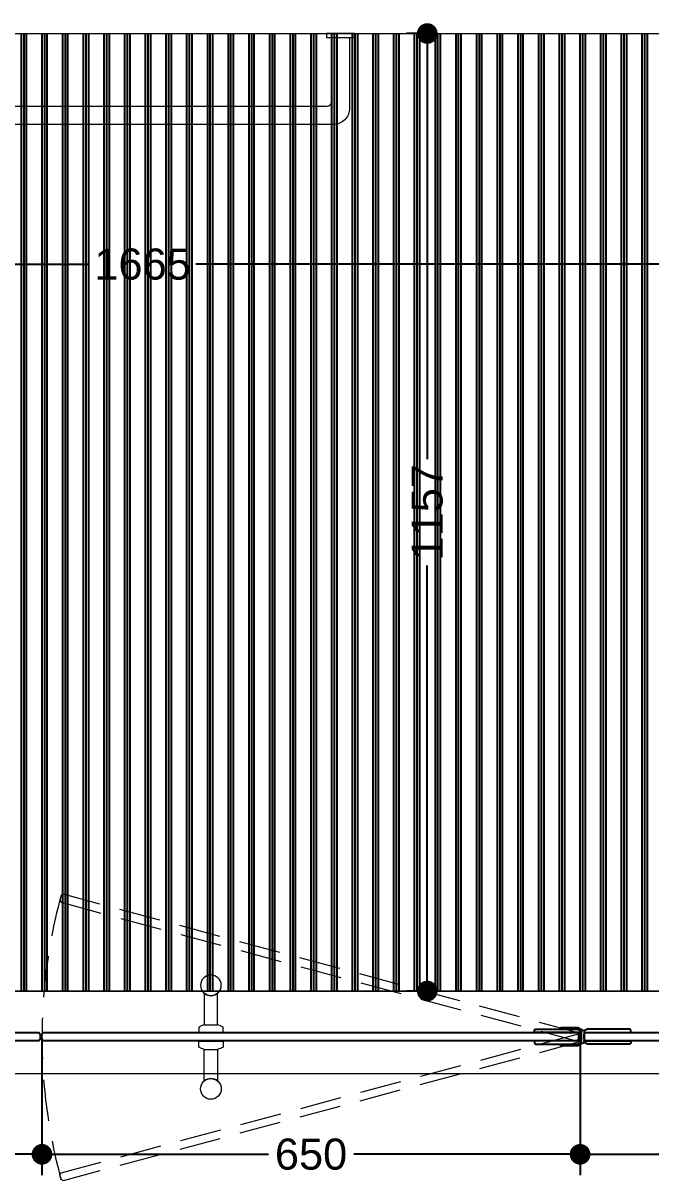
# Model space of a CAD drawing. Header units: inches. Extents: x -12478 to 399182, y -16583 to 525552.
# Drawn here: x 11996 to 12754, y 4838 to 6237 of the extents above; entities that cross this region are included whole.
import ezdxf

# ---------------------------------------------------------------- set-up
doc = ezdxf.new("R2010")
doc.units = ezdxf.units.IN
doc.header["$LTSCALE"] = 1000
doc.header["$MEASUREMENT"] = 0
doc.linetypes.add('HIDDEN', pattern=[0.375, 0.25, -0.125])
doc.linetypes.add('HIDDEN2', pattern=[0.1875, 0.125, -0.0625])
for name, color, linetype in [('8', 8, 'Continuous'), ('P-BATHROOM ACCESSORIES', 7, 'Continuous'), ('P-FLOORING', 9, 'Continuous')]:
    doc.layers.add(name, color=color, linetype=linetype)
for name, color, linetype, lineweight in [('Built-in', 253, 'HIDDEN', 0), ('CQ Marble', 6, 'Continuous', 0), ('Glass Mirror', 4, 'Continuous', 0), ('Sanitary', 253, 'Continuous', 0)]:
    doc.layers.add(name, color=color, linetype=linetype, lineweight=lineweight)
doc.styles.get("Standard").update_dxf_attribs({"font": 'arial.ttf'})
doc.dimstyles.new('chester 25', dxfattribs={"dimscale": 0.25, "dimtxt": 150, "dimasz": 100, "dimexe": 100, "dimexo": 20, "dimgap": 40, "dimtad": 0, "dimdec": 0, "dimzin": 0, "dimdsep": 46, "dimtxsty": 'Standard', "dimblk": 'DOT', "dimcen": 100, "dimclrd": 1, "dimclre": 1, "dimclrt": 3, "dimadec": 0, "dimazin": 0, "dimtfac": 1, "dimtdec": 0, "dimtofl": 0, "dimtmove": 0, "dimatfit": 3, "dimfxl": 1, "dimtolj": 1, "dimtzin": 0, "dimlwd": -1, "dimarcsym": 0})

# ---------------------------------------------------------------- blocks, each defined once
blk = doc.blocks.new('_Dot')
at = {"color": 0, "linetype": 'ByBlock', "lineweight": -2}
blk.add_line((-0.5, 0), (-1, 0), dxfattribs=at)
at = {"color": 0, "linetype": 'ByBlock', "const_width": 0.5}
blk.add_lwpolyline([(-0.25, 0, 1), (0.25, 0, 1)], format="xyb", close=True, dxfattribs=at)
blk = doc.blocks.new('*D236')
at = {"layer": '8', "color": 1, "lineweight": -2, "transparency": 16777216}
for p, q in [((11307.6, 5972.6), (11307.6, 5920.6)), ((12972.6, 5972.6), (12972.6, 5920.6))]:
    blk.add_line(p, q, dxfattribs=at)
at = {"layer": '8', "color": 1, "transparency": 16777216}
for p, q in [((11332.6, 5945.6), (12075.8, 5945.6)), ((12947.6, 5945.6), (12204.5, 5945.6))]:
    blk.add_line(p, q, dxfattribs=at)
at = {"layer": 'Defpoints', "color": 0, "transparency": 16777216}
for p in [(11307.6, 5977.6, 0), (12972.6, 5977.6, 0), (11307.6, 5945.6)]:
    blk.add_point(p, dxfattribs=at)
at = {"layer": '8', "color": 1, "transparency": 16777216, "xscale": 25, "yscale": 25, "zscale": 25, "rotation": 180}
blk.add_blockref('_Dot', (11307.6, 5945.6), dxfattribs=at)
at = {"layer": '8', "color": 1, "transparency": 16777216, "xscale": 25, "yscale": 25, "zscale": 25}
blk.add_blockref('_Dot', (12972.6, 5945.6), dxfattribs=at)
at = {"layer": '8', "color": 3, "transparency": 16777216, "insert": (12140.1, 5945.6), "char_height": 37.5, "attachment_point": 5}
blk.add_mtext('\\A1;1665', dxfattribs=at)
blk = doc.blocks.new('*D237')
at = {"layer": '8', "color": 1, "lineweight": -2, "transparency": 16777216}
for p, q in [((12479, 6224.5), (12459, 6224.5)), ((12479, 5067.3), (12459, 5067.3))]:
    blk.add_line(p, q, dxfattribs=at)
at = {"layer": '8', "color": 1, "transparency": 16777216}
for p, q in [((12484, 6199.5), (12484, 5710.1)), ((12484, 5092.3), (12484, 5581.7))]:
    blk.add_line(p, q, dxfattribs=at)
at = {"layer": 'Defpoints', "color": 0, "transparency": 16777216}
for p in [(12484, 6224.5, 0), (12484, 5067.3, 0), (12484, 5067.3)]:
    blk.add_point(p, dxfattribs=at)
at = {"layer": '8', "color": 1, "transparency": 16777216, "xscale": 25, "yscale": 25, "zscale": 25}
for p, rotation in [((12484, 6224.5), 90), ((12484, 5067.3), 270)]:
    blk.add_blockref('_Dot', p, dxfattribs=dict(at, rotation=rotation))
at = {"layer": '8', "color": 3, "transparency": 16777216, "insert": (12484, 5645.9), "char_height": 37.5, "attachment_point": 5, "rotation": 90}
blk.add_mtext('\\A1;1157', dxfattribs=at)
blk = doc.blocks.new('grab bar')
at = {"layer": 'P-BATHROOM ACCESSORIES', "color": 0, "lineweight": 0}
for p, q in [((483.73, -10218.79), (437.55, -10218.79)), ((435.73, -10229.28), (435.73, -10220.78)), ((435.73, -10223.95), (435.73, -10220.78)), ((437.93, -10229.28), (437.93, -10221.48)), ((437.93, -10223.95), (437.93, -10221.48)), ((483.03, -10220.98), (438.43, -10220.98)), ((438.55, -10220.98), (438.43, -10220.98)), ((483.53, -10229.28), (483.53, -10221.48)), ((485.73, -10229.28), (485.73, -10220.78)), ((437.93, -10229.78), (435.73, -10229.78))]:
    blk.add_line(p, q, dxfattribs=at)
for points in [[(438.53, -10229.28), (435.13, -10229.28), (435.13, -10229.78), (438.53, -10229.78)], [(482.93, -10229.28), (486.33, -10229.28), (486.33, -10229.78), (482.93, -10229.78)]]:
    blk.add_lwpolyline(points, close=True, dxfattribs=at)
for centre, radius, start, end in [((437.73, -10220.78), 2, 95.2294, 180), ((483.75, -10220.77), 1.99, 359.831, 90.408), ((438.43, -10221.48), 0.5, 90, 180), ((446.73, -10204.95), 18, 242.9637, 242.9658), ((483.03, -10221.48), 0.5, 0, 90)]:
    blk.add_arc(centre, radius, start, end, dxfattribs=at)
blk = doc.blocks.new('dorma-Manet dble pull handle 21.247')
at = {"layer": 'Glass Mirror', "color": 0, "lineweight": 0}
blk.add_line((60541, 19193.1), (60541, 19177.1), dxfattribs=at)
blk.add_lwpolyline([(60505.8, 19185.1, 0.169109), (60502.9, 19193.1), (60541, 19193.1, -0.070484), (60543.9, 19199.8), (60550.8, 19199.8), (60550.8, 19170.3), (60543.9, 19170.3, -0.070484), (60541, 19177.1), (60502.9, 19177.1, 0.169109), (60505.8, 19185.1)], format="xyb", dxfattribs=at)
blk.add_circle((60493.3, 19185.1), 12.5, dxfattribs=at)
blk = doc.blocks.new('glass hinge to glass top')
at = {"color": 0}
blk.add_line((1192.3, 47.3), (1192.3, 37.3), dxfattribs=at)
blk.add_line((1192.3, 47.3), (1192.3, 37.3), dxfattribs=at)
for points in [[(1192.3, 49.3), (1192.3, 47.3), (1136.3, 47.3), (1136.3, 50.3, -0.414214), (1137.3, 51.3), (1188.3, 51.3)], [(1196.3, 49.3), (1196.3, 47.3), (1252.3, 47.3), (1252.3, 50.3, 0.414214), (1251.3, 51.3), (1200.2, 51.3)], [(1192.3, 35.3), (1192.3, 37.3), (1136.3, 37.3), (1136.3, 34.3, 0.414214), (1137.3, 33.3), (1188.3, 33.3)], [(1196.3, 35.3), (1196.3, 37.3), (1252.3, 37.3), (1252.3, 34.3, -0.414214), (1251.3, 33.3), (1200.2, 33.3)]]:
    blk.add_lwpolyline(points, format="xyb", close=True, dxfattribs=at)
blk.add_lwpolyline([(1167.1, 51.3, -0.414214), (1169.1, 53.3), (1188.3, 53.3), (1196.3, 49.4), (1196.3, 35.3), (1188.3, 31.3), (1169.1, 31.3, -0.414214), (1167.1, 33.3)], format="xyb", dxfattribs=at)
blk = doc.blocks.new('*D269')
at = {"layer": '8', "color": 1, "lineweight": -2, "transparency": 16777216}
for p, q in [((12018.6, 5010.3), (12018.6, 4845)), ((12668.6, 5007.3), (12668.6, 4845))]:
    blk.add_line(p, q, dxfattribs=at)
at = {"layer": '8', "color": 1, "transparency": 16777216}
for p, q in [((12043.6, 4870), (12292.2, 4870)), ((12643.6, 4870), (12395.1, 4870))]:
    blk.add_line(p, q, dxfattribs=at)
at = {"layer": 'Defpoints', "color": 0, "transparency": 16777216}
for p in [(12018.6, 5015.3, 0), (12668.6, 5012.3, 0), (12018.6, 4870)]:
    blk.add_point(p, dxfattribs=at)
at = {"layer": '8', "color": 1, "transparency": 16777216, "xscale": 25, "yscale": 25, "zscale": 25, "rotation": 180}
blk.add_blockref('_Dot', (12018.6, 4870), dxfattribs=at)
at = {"layer": '8', "color": 1, "transparency": 16777216, "xscale": 25, "yscale": 25, "zscale": 25}
blk.add_blockref('_Dot', (12668.6, 4870), dxfattribs=at)
at = {"layer": '8', "color": 3, "transparency": 16777216, "insert": (12343.6, 4870), "char_height": 37.5, "attachment_point": 5}
blk.add_mtext('\\A1;650', dxfattribs=at)
blk = doc.blocks.new('*D270')
at = {"layer": '8', "color": 1, "lineweight": -2, "transparency": 16777216}
for p, q in [((12668.6, 5007.3), (12668.6, 4845)), ((12972.7, 5007.8), (12972.7, 4845))]:
    blk.add_line(p, q, dxfattribs=at)
at = {"layer": '8', "color": 1, "transparency": 16777216}
for p, q in [((12693.6, 4870), (12769.3, 4870)), ((12947.7, 4870), (12872, 4870))]:
    blk.add_line(p, q, dxfattribs=at)
at = {"layer": 'Defpoints', "color": 0, "transparency": 16777216}
for p in [(12668.6, 5012.3, 0), (12972.7, 5012.8, 0), (12972.7, 4870)]:
    blk.add_point(p, dxfattribs=at)
at = {"layer": '8', "color": 1, "transparency": 16777216, "xscale": 25, "yscale": 25, "zscale": 25, "rotation": 180}
blk.add_blockref('_Dot', (12668.6, 4870), dxfattribs=at)
at = {"layer": '8', "color": 1, "transparency": 16777216, "xscale": 25, "yscale": 25, "zscale": 25}
blk.add_blockref('_Dot', (12972.7, 4870), dxfattribs=at)
at = {"layer": '8', "color": 3, "transparency": 16777216, "insert": (12820.7, 4870), "char_height": 37.5, "attachment_point": 5}
blk.add_mtext('\\A1;304', dxfattribs=at)
blk = doc.blocks.new('*D271')
at = {"layer": '8', "color": 1, "lineweight": -2, "transparency": 16777216}
for p, q in [((11307.6, 5007.3), (11307.6, 4845)), ((12018.6, 5007.3), (12018.6, 4845))]:
    blk.add_line(p, q, dxfattribs=at)
at = {"layer": '8', "color": 1, "transparency": 16777216}
for p, q in [((11332.6, 4870), (11615.5, 4870)), ((11993.6, 4870), (11710.8, 4870))]:
    blk.add_line(p, q, dxfattribs=at)
at = {"layer": 'Defpoints', "color": 0, "transparency": 16777216}
for p in [(11307.6, 5012.3, 0), (12018.6, 5012.3, 0), (11307.6, 4870)]:
    blk.add_point(p, dxfattribs=at)
at = {"layer": '8', "color": 1, "transparency": 16777216, "xscale": 25, "yscale": 25, "zscale": 25, "rotation": 180}
blk.add_blockref('_Dot', (11307.6, 4870), dxfattribs=at)
at = {"layer": '8', "color": 1, "transparency": 16777216, "xscale": 25, "yscale": 25, "zscale": 25}
blk.add_blockref('_Dot', (12018.6, 4870), dxfattribs=at)
at = {"layer": '8', "color": 3, "transparency": 16777216, "insert": (11663.1, 4870), "char_height": 37.5, "attachment_point": 5}
blk.add_mtext('\\A1;711', dxfattribs=at)

msp = doc.modelspace()

# ---------------------------------------------------------------- hatches: boundary and pattern name
at = {"layer": '8'}
h = msp.add_hatch(dxfattribs=at)
h.set_pattern_fill('PLAST', color=8, scale=100, angle=90)
h.paths.add_polyline_path([(11307.6, 6224.5), (12972.6, 6224.5), (12972.6, 5067.3), (11307.6, 5067.3)])

# ---------------------------------------------------------------- linework, layer by layer
at = {"layer": '8', "color": 2, "elevation": 0}
for points in [[(11319.6, 5017.3), (12014.6, 5017.3), (12016.6, 5015.3), (12016.6, 5009.3), (12014.6, 5007.3), (11319.6, 5007.3), (11317.6, 5009.3), (11317.6, 5015.3)], [(12020.6, 5017.3), (12664.6, 5017.3), (12666.6, 5015.3), (12666.6, 5009.3), (12664.6, 5007.3), (12020.6, 5007.3), (12018.6, 5009.3), (12018.6, 5015.3)], [(12675.6, 5017.3), (12961.7, 5017.3), (12963.7, 5015.3), (12963.7, 5009.3), (12961.7, 5007.3), (12675.6, 5007.3), (12673.6, 5009.3), (12673.6, 5015.3)]]:
    msp.add_lwpolyline(points, close=True, dxfattribs=at)
at = {"layer": 'Built-in', "linetype": 'HIDDEN2', "ltscale": 0.4, "elevation": 0}
for points in [[(12668, 5016.5), (12044.2, 5184.3), (12041.7, 5182.9), (12040.2, 5177.1), (12041.6, 5174.6), (12665.4, 5006.8), (12667.9, 5008.2), (12669.4, 5014)], [(12668, 5005.8), (12044.2, 4838), (12041.7, 4839.4), (12040.2, 4845.2), (12041.6, 4847.6), (12665.4, 5015.4), (12667.9, 5014), (12669.4, 5008.2)]]:
    msp.add_lwpolyline(points, close=True, dxfattribs=at)
at = {"layer": 'Built-in', "linetype": 'HIDDEN2', "ltscale": 0.4}
msp.add_arc((12668.6, 5011.1, 0), 650, 164.6776, 195.3224, dxfattribs=at)
at = {"layer": 'CQ Marble', "elevation": 0}
msp.add_lwpolyline([(9722.6, 4947), (9747.6, 4946.9), (9747.6, 6024.4), (11157.6, 6024.5), (11157.6, 4967.3), (11307.6, 4967.3), (11307.6, 6224.5), (12972.6, 6224.5), (12972.6, 4919.6), (13097.7, 4919.6)], dxfattribs=at)
for points in [[(11307.6, 6224.5), (12972.6, 6224.5), (12972.6, 5067.3), (11307.6, 5067.3)], [(11307.6, 5067.3), (12972.6, 5067.3), (12972.6, 4967.3), (11307.6, 4967.3)]]:
    msp.add_lwpolyline(points, close=True, dxfattribs=at)

# ---------------------------------------------------------------- block references
at = {"color": 0}
msp.add_blockref('glass hinge to glass top', (11477.4, 4970, 0), dxfattribs=at)
at = {"layer": 'P-FLOORING', "xscale": -10, "yscale": 10, "zscale": 10, "rotation": 180}
msp.add_blockref('grab bar', (7532.8, -96073.3, 0), dxfattribs=at)
at = {"layer": 'Sanitary', "lineweight": 0, "xscale": -1, "rotation": 90}
msp.add_blockref('dorma-Manet dble pull handle 21.247', (31407.7, 65567.5, 0), dxfattribs=at)
at = {"layer": 'Sanitary', "lineweight": 0, "rotation": 90}
msp.add_blockref('dorma-Manet dble pull handle 21.247', (31407.7, -55544.2, 0), dxfattribs=at)

# ---------------------------------------------------------------- dimensions: what is measured, and where the dimension line sits
at = {"layer": '8', "color": 2}
dim = msp.add_linear_dim(base=(12484, 5067.3), p1=(12484, 6224.5, 0), p2=(12484, 5067.3, 0), angle=90, dimstyle='chester 25', dxfattribs=at)
dim.commit()
dim.dimension.update_dxf_attribs({"geometry": '*D237', "text_midpoint": (12484, 5645.9)})
for base, p1, p2, picture, middle in [((11307.6, 5945.6), (12972.6, 5977.6, 0), (11307.6, 5977.6, 0), '*D236', (12140.1, 5945.6)), ((11307.6, 4870), (12018.6, 5012.3, 0), (11307.6, 5012.3, 0), '*D271', (11663.1, 4870)), ((12018.6, 4870), (12668.6, 5012.3, 0), (12018.6, 5015.3, 0), '*D269', (12343.6, 4870)), ((12972.7, 4870), (12668.6, 5012.3, 0), (12972.7, 5012.8, 0), '*D270', (12820.7, 4870))]:
    dim = msp.add_linear_dim(base=base, p1=p1, p2=p2, dimstyle='chester 25', dxfattribs=at)
    dim.commit()
    dim.dimension.update_dxf_attribs({"geometry": picture, "text_midpoint": middle})

doc.saveas('drawing.dxf')
